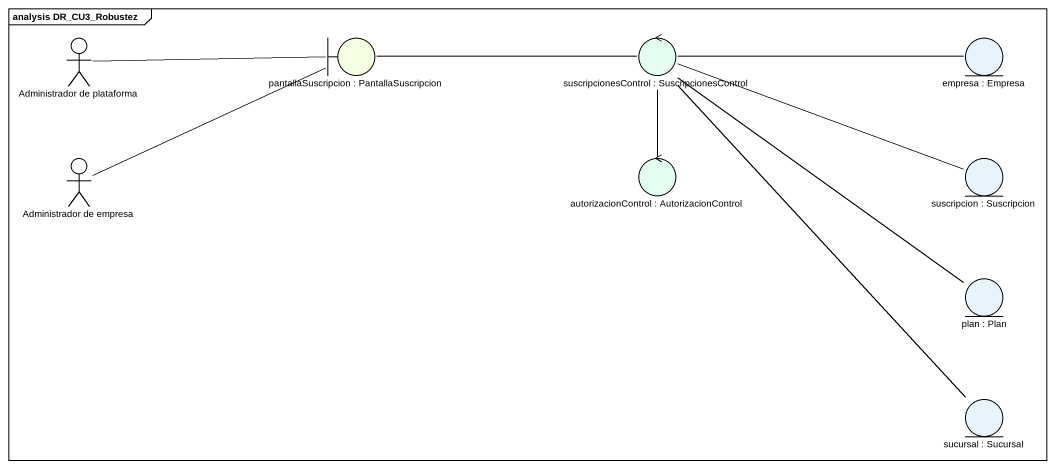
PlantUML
@startuml
mainframe analysis DR_CU3_Robustez
actor "Administrador de plataforma" as Administrador_de_plataforma
boundary "pantallaSuscripcion : PantallaSuscripcion" as pantallaSuscripcion #F5FFE1
control "suscripcionesControl : SuscripcionesControl" as suscripcionesControl #E4FFF0
entity "empresa : Empresa" as empresa #E8F4FB
actor "Administrador de empresa" as Administrador_de_empresa
control "autorizacionControl : AutorizacionControl" as autorizacionControl #E4FFF0
entity "suscripcion : Suscripcion" as suscripcion #E8F4FB
entity "plan : Plan" as plan #E8F4FB
entity "sucursal : Sucursal" as sucursal #E8F4FB
Administrador_de_plataforma -right- pantallaSuscripcion
pantallaSuscripcion -right- suscripcionesControl
suscripcionesControl -left- pantallaSuscripcion
suscripcionesControl -right- empresa
suscripcionesControl -- autorizacionControl
suscripcionesControl -right- suscripcion
suscripcionesControl -- plan
suscripcionesControl -- sucursal
Administrador_de_empresa -right- pantallaSuscripcion
@enduml
